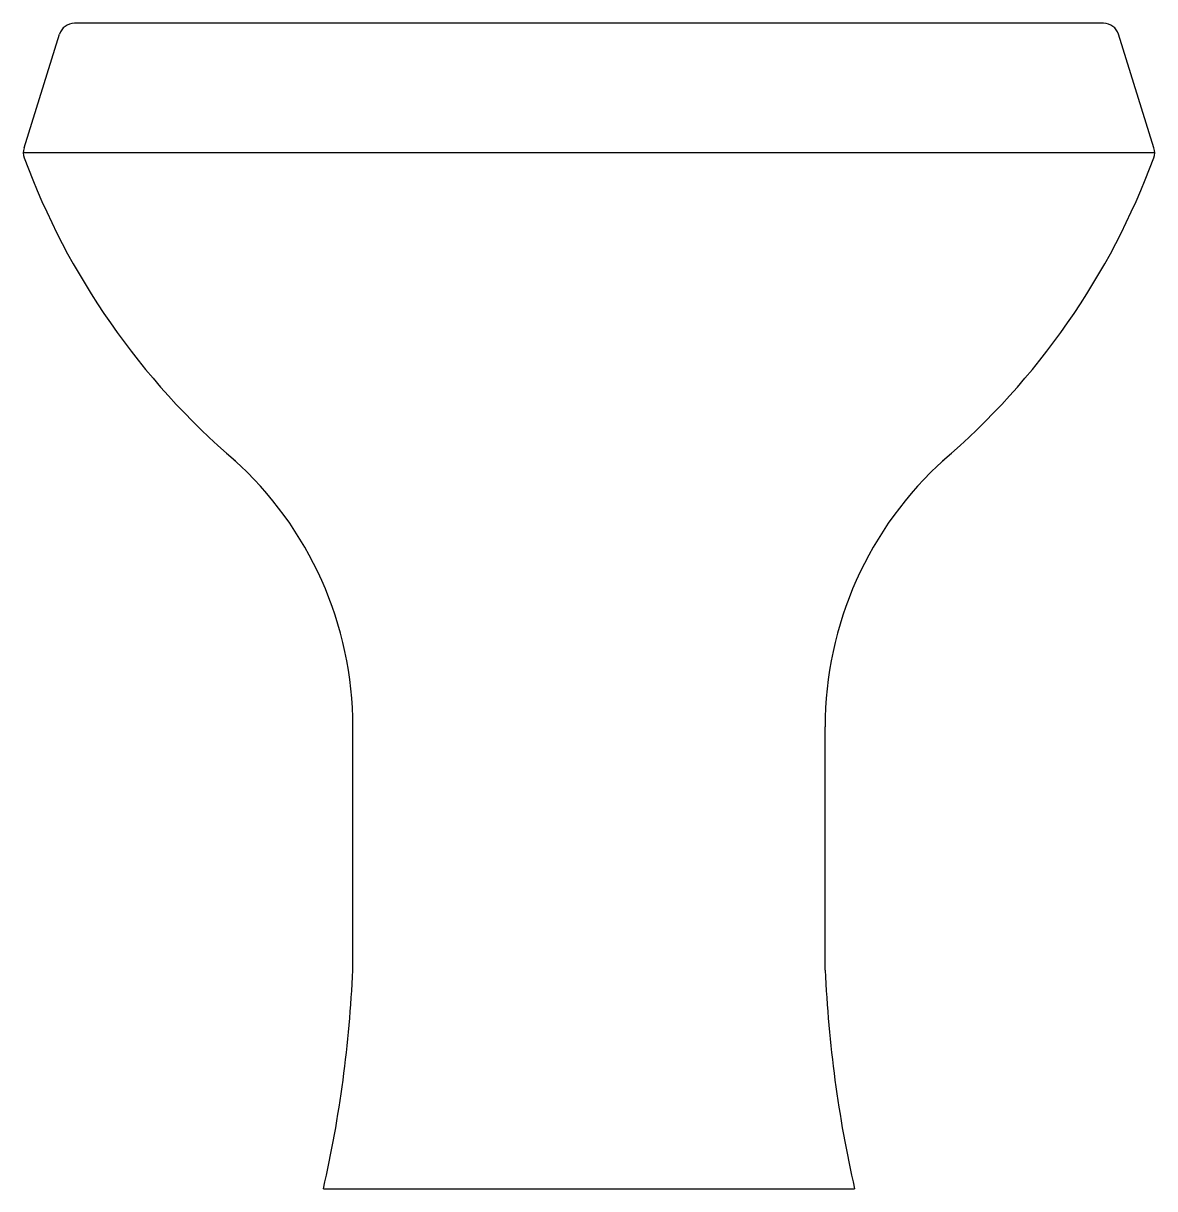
# Model space of a CAD drawing. Header units: millimetres. Extents: x -2999.571 to -2999.212, y 2972.094 to 2972.464.
import ezdxf

# ---------------------------------------------------------------- set-up
doc = ezdxf.new("R2010")
doc.units = ezdxf.units.MM
doc.header["$LTSCALE"] = 10
doc.layers.add('banheiro_louças', color=2, linetype='Continuous')

msp = doc.modelspace()

# ---------------------------------------------------------------- linework, layer by layer
at = {"layer": 'banheiro_louças'}
for p, q in [((-2999.228181612785, 2972.464171946828), (-2999.554986110844, 2972.464171946828)), ((-2999.570977780844, 2972.424613336827), (-2999.559720105844, 2972.460690055828)), ((-2999.212193092844, 2972.424613336827), (-2999.223450766844, 2972.460690055828)), ((-2999.211969533952, 2972.423011202827), (-2999.571201338844, 2972.423011202828)), ((-2999.466567417844, 2972.163599334828), (-2999.466567417844, 2972.240838070828)), ((-2999.316603454844, 2972.163599334828), (-2999.316603454844, 2972.240838070828)), ((-2999.475890574844, 2972.094171573828), (-2999.30728029922, 2972.094171573828))]:
    msp.add_line(p, q, dxfattribs=at)
for centre, radius, start, end in [((-2999.554986110844, 2972.459212821828), 0.004959126, 90, 162.6695620000152), ((-2999.228184761844, 2972.459212821828), 0.004959126, 17.33043799998478, 90), ((-2999.566243785844, 2972.423136102827), 0.004959126, 162.6695620000152, 200.274575000007), ((-2999.216927086843, 2972.423136102827), 0.004959126, 339.7254249999931, 17.33043799998478), ((-2999.352745241843, 2972.502003924828), 0.23255913, 200.274575000007, 229.4766349999888), ((-2999.430425631844, 2972.502003924828), 0.23255913, 310.5233650000112, 339.7254249999931), ((-2999.580598230844, 2972.240838070828), 0.114030813, 0, 48.08718199998225), ((-2999.202572642844, 2972.240838070828), 0.114030813, 131.9128180000178, 180), ((-2999.859103653844, 2972.180971479828), 0.39292046, 347.2375359999895, 357.4659630000136), ((-2998.924067219843, 2972.180971479828), 0.39292046, 182.5340369999864, 192.7624640000104)]:
    msp.add_arc(centre, radius, start, end, dxfattribs=at)

doc.saveas('drawing.dxf')
